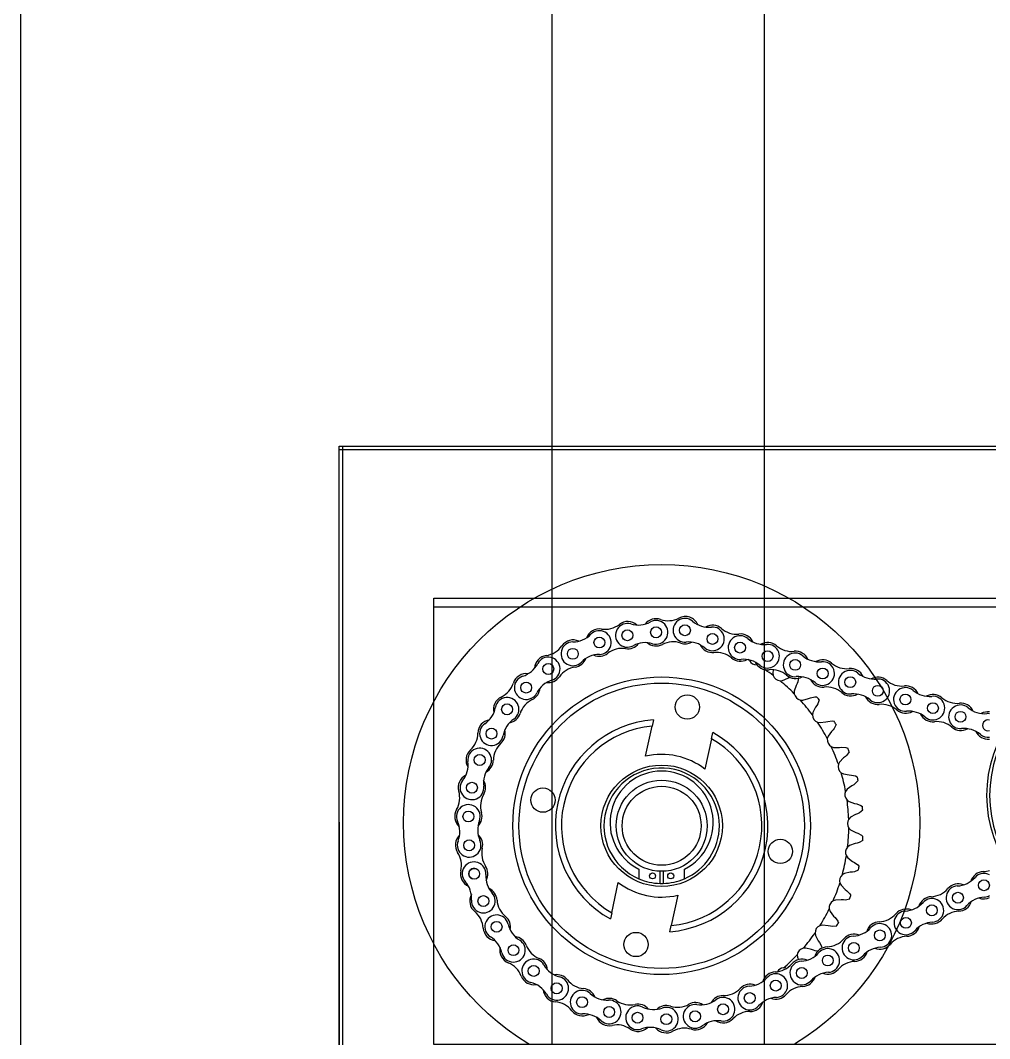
# Model space of a CAD drawing. Header units: millimetres. Extents: x 4754612 to 5801174, y 2368242 to 2777223.
# Drawn here: x 4993940.8 to 4994168.8, y 2446454.1 to 2446693.6 of the extents above; entities that cross this region are included whole.
import ezdxf

# ---------------------------------------------------------------- set-up
doc = ezdxf.new("R2010")
doc.units = ezdxf.units.MM
doc.header["$LTSCALE"] = 1000
for name, color, linetype in [('(주)하나기공-LEADER', 7, 'Continuous'), ('A-ELE-8', 8, 'Continuous'), ('그라스울판넬', 7, 'Continuous')]:
    doc.layers.add(name, color=color, linetype=linetype)

msp = doc.modelspace()

# ---------------------------------------------------------------- linework, layer by layer
at = {"layer": '(주)하나기공-LEADER', "color": 4}
for p, q in [((4994015.782, 2446343.44), (4994015.782, 2446593.44)), ((4994140.782, 2446592.583), (4994015.782, 2446592.583)), ((4994016.639, 2446344.297), (4994016.639, 2446593.44)), ((4994015.782, 2446505.011), (4994015.782, 2446343.44))]:
    msp.add_line(p, q, dxfattribs=at)
at = {"layer": '(주)하나기공-LEADER', "color": 8, "linetype": 'ByBlock', "lineweight": -2}
for p, q in [((4994230.925, 2446555.583), (4994038.068, 2446555.583)), ((4994117.891, 2446540.749), (4994117.782, 2446540.118)), ((4994117.782, 2446540.118), (4994117.865, 2446539.525)), ((4994119.504, 2446538.249), (4994120.099, 2446538.314)), ((4994120.099, 2446538.314), (4994121.351, 2446538.871)), ((4994121.351, 2446538.871), (4994121.793, 2446539.151)), ((4994123.283, 2446537.12), (4994122.851, 2446535.82)), ((4994123.518, 2446537.587), (4994123.283, 2446537.12)), ((4994122.851, 2446535.82), (4994122.844, 2446535.221)), ((4994124.274, 2446533.716), (4994124.872, 2446533.691)), ((4994124.872, 2446533.691), (4994126.193, 2446534.055)), ((4994126.193, 2446534.055), (4994126.672, 2446534.266)), ((4994128.145, 2446532.463), (4994127.843, 2446532.036)), ((4994127.221, 2446530.814), (4994127.126, 2446530.223)), ((4994127.843, 2446532.036), (4994127.221, 2446530.814)), ((4994087.866, 2446520.51), (4994089.402, 2446527.619)), ((4994089.717, 2446529.08), (4994089.402, 2446527.619)), ((4994128.315, 2446528.521), (4994128.903, 2446528.408)), ((4994128.903, 2446528.408), (4994130.264, 2446528.572)), ((4994130.264, 2446528.572), (4994130.768, 2446528.709)), ((4994103.365, 2446524.602), (4994103.681, 2446526.063)), ((4994130.797, 2446525.213), (4994130.615, 2446524.643)), ((4994131.594, 2446526.329), (4994130.797, 2446525.213)), ((4994131.956, 2446526.706), (4994131.594, 2446526.329)), ((4994103.365, 2446524.602), (4994101.829, 2446517.493)), ((4994131.538, 2446522.783), (4994132.102, 2446522.583)), ((4994132.102, 2446522.583), (4994133.472, 2446522.542)), ((4994133.472, 2446522.542), (4994133.991, 2446522.602)), ((4994134.452, 2446520.126), (4994133.499, 2446519.142)), ((4994134.867, 2446520.445), (4994134.452, 2446520.126)), ((4994133.499, 2446519.142), (4994133.233, 2446518.605)), ((4994133.868, 2446516.628), (4994134.397, 2446516.347)), ((4994134.397, 2446516.347), (4994135.745, 2446516.102)), ((4994135.745, 2446516.102), (4994136.268, 2446516.084)), ((4994136.355, 2446513.567), (4994135.265, 2446512.736)), ((4994136.812, 2446513.82), (4994136.355, 2446513.567)), ((4994135.265, 2446512.736), (4994134.923, 2446512.245)), ((4994135.256, 2446510.195), (4994135.736, 2446509.838)), ((4994135.736, 2446509.838), (4994137.033, 2446509.395)), ((4994137.033, 2446509.395), (4994137.547, 2446509.299)), ((4994136.057, 2446506.138), (4994135.645, 2446505.703)), ((4994137.258, 2446506.797), (4994136.057, 2446506.138)), ((4994137.748, 2446506.98), (4994137.258, 2446506.797)), ((4994135.669, 2446503.627), (4994136.091, 2446503.202)), ((4994136.091, 2446503.202), (4994137.307, 2446502.571)), ((4994137.307, 2446502.571), (4994137.801, 2446502.4)), ((4994135.856, 2446499.495), (4994135.384, 2446499.127)), ((4994137.142, 2446499.968), (4994135.856, 2446499.495)), ((4994137.654, 2446500.076), (4994137.142, 2446499.968)), ((4994135.099, 2446497.071), (4994135.453, 2446496.588)), ((4994135.453, 2446496.588), (4994136.561, 2446495.782)), ((4994086.282, 2446493.971), (4994086.282, 2446491.685)), ((4994096.996, 2446491.685), (4994096.996, 2446493.971)), ((4994136.561, 2446495.782), (4994137.024, 2446495.539)), ((4994091.282, 2446490.587), (4994091.282, 2446493.446)), ((4994091.996, 2446493.446), (4994091.996, 2446490.587)), ((4994134.668, 2446492.957), (4994134.147, 2446492.663)), ((4994136.01, 2446493.233), (4994134.668, 2446492.957)), ((4994136.533, 2446493.263), (4994136.01, 2446493.233)), ((4994079.914, 2446483.706), (4994081.45, 2446490.815)), ((4994133.558, 2446490.672), (4994133.835, 2446490.142)), ((4994133.835, 2446490.142), (4994134.812, 2446489.18)), ((4994134.812, 2446489.18), (4994135.233, 2446488.871)), ((4994095.413, 2446487.798), (4994093.877, 2446480.689)), ((4994132.519, 2446486.669), (4994131.959, 2446486.456)), ((4994133.887, 2446486.742), (4994132.519, 2446486.669)), ((4994134.408, 2446486.694), (4994133.887, 2446486.742)), ((4994131.08, 2446484.575), (4994131.276, 2446484.009)), ((4994079.914, 2446483.706), (4994079.598, 2446482.245)), ((4994131.276, 2446484.009), (4994132.098, 2446482.913)), ((4994132.098, 2446482.913), (4994132.469, 2446482.544)), ((4994093.561, 2446479.228), (4994093.877, 2446480.689)), ((4994129.456, 2446480.772), (4994128.871, 2446480.645)), ((4994130.82, 2446480.64), (4994129.456, 2446480.772)), ((4994131.328, 2446480.515), (4994130.82, 2446480.64)), ((4994127.721, 2446478.916), (4994127.831, 2446478.327)), ((4994127.831, 2446478.327), (4994128.48, 2446477.12)), ((4994128.48, 2446477.12), (4994128.792, 2446476.701)), ((4994126.878, 2446475.063), (4994125.549, 2446475.397)), ((4994127.361, 2446474.863), (4994126.878, 2446475.063)), ((4994123.557, 2446473.82), (4994123.577, 2446473.221)), ((4994123.577, 2446473.221), (4994123.803, 2446472.592))]:
    msp.add_line(p, q, dxfattribs=at)
at = {"layer": '(주)하나기공-LEADER', "color": 4}
msp.add_lwpolyline([(4994314.925, 2446592.583), (4994015.782, 2446592.583), (4994015.782, 2446593.44), (4994015.782, 2446593.44), (4994314.925, 2446593.44)], dxfattribs=at)
at = {"layer": '(주)하나기공-LEADER', "color": 8, "linetype": 'ByBlock', "lineweight": -2}
msp.add_lwpolyline([(4994230.925, 2446452.726), (4994038.068, 2446452.726), (4994038.068, 2446555.583), (4994038.068, 2446557.726), (4994230.925, 2446557.726), (4994230.925, 2446555.583)], close=True, dxfattribs=at)
for points in [[(4994123.832, 2446538.993), (4994123.687, 2446537.997), (4994123.518, 2446537.587)], [(4994126.672, 2446534.266), (4994127.645, 2446534.508), (4994128.091, 2446534.507)], [(4994128.664, 2446533.805), (4994128.373, 2446532.843), (4994128.145, 2446532.463)], [(4994130.768, 2446528.709), (4994131.767, 2446528.803), (4994132.208, 2446528.735)], [(4994132.67, 2446527.956), (4994132.238, 2446527.047), (4994131.956, 2446526.706)], [(4994133.991, 2446522.602), (4994134.993, 2446522.547), (4994135.419, 2446522.414)], [(4994135.759, 2446521.575), (4994135.197, 2446520.741), (4994134.867, 2446520.445)], [(4994136.268, 2446516.084), (4994137.25, 2446515.88), (4994137.651, 2446515.685)], [(4994137.863, 2446514.804), (4994137.182, 2446514.064), (4994136.812, 2446513.82)], [(4994137.547, 2446509.299), (4994138.488, 2446508.951), (4994138.856, 2446508.699)], [(4994138.934, 2446507.796), (4994138.151, 2446507.165), (4994137.748, 2446506.98)], [(4994137.801, 2446502.4), (4994138.68, 2446501.915), (4994139.006, 2446501.611)], [(4994138.949, 2446500.707), (4994138.08, 2446500.199), (4994137.654, 2446500.076)], [(4994137.024, 2446495.539), (4994137.82, 2446494.929), (4994138.098, 2446494.58)], [(4994137.906, 2446493.694), (4994136.972, 2446493.322), (4994136.533, 2446493.263)], [(4994135.831, 2446486.915), (4994134.851, 2446486.686), (4994134.408, 2446486.694)], [(4994135.233, 2446488.871), (4994135.93, 2446488.149), (4994136.152, 2446487.762)], [(4994132.469, 2446482.544), (4994133.05, 2446481.727), (4994133.212, 2446481.311)], [(4994132.768, 2446480.521), (4994131.765, 2446480.441), (4994131.328, 2446480.515)], [(4994125.549, 2446475.397), (4994125.069, 2446475.382), (4994124.951, 2446475.358)], [(4994128.409, 2446474.682), (4994127.782, 2446474.725), (4994127.361, 2446474.863)], [(4994128.792, 2446476.701), (4994129.245, 2446475.806), (4994129.343, 2446475.37)], [(4994120.884, 2446470.664), (4994120.706, 2446470.7), (4994120.288, 2446470.715)]]:
    msp.add_lwpolyline(points, dxfattribs=at)
for centre, radius in [((4994091.639, 2446504.868), 60.714), ((4994097.118, 2446550.143), 1.282), ((4994083.582, 2446548.953), 1.282), ((4994090.332, 2446549.653), 1.282), ((4994103.592, 2446548.11), 1.282), ((4994076.995, 2446547.252), 1.282), ((4994110.083, 2446546.071), 1.282), ((4994070.751, 2446544.596), 1.282), ((4994116.557, 2446544.038), 1.282), ((4994064.956, 2446541.03), 1.282), ((4994123.048, 2446542), 1.282), ((4994129.522, 2446539.967), 1.282), ((4994091.639, 2446504.154), 35), ((4994091.639, 2446504.154), 33.571), ((4994059.77, 2446536.654), 1.282), ((4994136.013, 2446537.928), 1.282), ((4994142.487, 2446535.895), 1.282), ((4994097.673, 2446532.081), 2.857), ((4994148.978, 2446533.856), 1.282), ((4994055.282, 2446531.54), 1.282), ((4994155.452, 2446531.823), 1.282), ((4994161.943, 2446529.785), 1.282), ((4994051.615, 2446525.831), 1.282), ((4994048.831, 2446519.623), 1.282), ((4994091.639, 2446504.154), 14.286), ((4994047.007, 2446513.087), 1.282), ((4994063.712, 2446510.188), 2.857), ((4994091.639, 2446504.154), 10.714), ((4994091.639, 2446504.154), 9.286), ((4994046.174, 2446506.335), 1.282), ((4994119.566, 2446498.12), 2.857), ((4994046.355, 2446499.552), 1.282), ((4994047.547, 2446492.853), 1.282), ((4994089.496, 2446492.368), 0.714), ((4994093.782, 2446492.368), 0.714), ((4994167.45, 2446490.159), 1.282), ((4994049.71, 2446486.439), 1.282), ((4994161.337, 2446487.213), 1.282), ((4994155.208, 2446484.26), 1.282), ((4994149.095, 2446481.314), 1.282), ((4994052.819, 2446480.388), 1.282), ((4994142.966, 2446478.361), 1.282), ((4994085.605, 2446476.227), 2.857), ((4994056.784, 2446474.881), 1.282), ((4994136.853, 2446475.415), 1.282), ((4994130.724, 2446472.462), 1.282), ((4994061.537, 2446470.012), 1.282), ((4994124.611, 2446469.516), 1.282), ((4994118.482, 2446466.562), 1.282), ((4994066.947, 2446465.916), 1.282), ((4994072.922, 2446462.663), 1.282), ((4994112.363, 2446463.628), 1.282), ((4994079.298, 2446460.342), 1.282), ((4994085.967, 2446458.992), 1.282), ((4994099.514, 2446459.323), 1.282), ((4994106.091, 2446460.992), 1.282), ((4994092.744, 2446458.65), 1.282)]:
    msp.add_circle(centre, radius, dxfattribs=at)
for centre, radius, start, end in [((4994078.311, 2446555.868), 5.502, 261.31707, 307.88435), ((4994083.582, 2446548.953), 2.786, 73.17976, 298.66144), ((4994083.663, 2446548.989), 3.214, 47.82673, 127.88435), ((4994086.122, 2446557.354), 5.991, 253.17975, 298.66144), ((4994090.332, 2446549.653), 3.214, 70.96624, 142.84461), ((4994090.332, 2446549.653), 2.786, 253.17976, 118.66143), ((4994093.174, 2446557.892), 5.502, 250.96624, 297.53351), ((4994097.118, 2446550.143), 2.786, 49.82447, 275.30615), ((4994097.204, 2446550.163), 3.214, 24.00427, 117.53351), ((4994102.78, 2446556.849), 5.991, 229.82446, 275.30615), ((4994103.592, 2446548.11), 3.214, 49.40097, 119.48932), ((4994070.705, 2446553.372), 5.991, 270.30138, 315.78306), ((4994076.995, 2446547.252), 3.214, 81.31707, 159.96623), ((4994076.995, 2446547.252), 2.786, 270.30138, 135.78305), ((4994103.592, 2446548.11), 2.786, 229.82447, 95.30614), ((4994109.264, 2446554.728), 5.502, 229.40097, 275.96825), ((4994110.083, 2446546.071), 2.786, 49.82447, 275.30615), ((4994110.17, 2446546.059), 3.214, 24.81499, 95.96825), ((4994063.677, 2446549.652), 5.502, 278.43869, 325.00597), ((4994070.751, 2446544.596), 2.786, 90.30138, 315.78306), ((4994070.817, 2446544.653), 3.214, 64.94835, 145.00597), ((4994083.663, 2446548.989), 3.214, 261.23852, 322.47151), ((4994087.792, 2446541.251), 5.991, 73.17975, 118.66144), ((4994090.332, 2446549.653), 3.214, 228.99659, 297.61206), ((4994094.359, 2446541.954), 5.474, 70.88769, 117.61206), ((4994097.204, 2446550.163), 3.214, 250.88769, 298.54182), ((4994097.93, 2446541.404), 5.991, 49.82447, 95.30615), ((4994103.592, 2446548.11), 3.214, 205.6413, 276.0468), ((4994115.745, 2446552.778), 5.991, 229.82446, 275.30615), ((4994116.557, 2446544.038), 2.786, 229.82447, 95.30614), ((4994116.557, 2446544.038), 3.214, 49.40097, 119.48932), ((4994122.229, 2446550.656), 5.502, 229.40097, 275.96825), ((4994064.956, 2446541.03), 3.214, 98.43869, 177.08785), ((4994077.041, 2446538.475), 5.991, 90.30138, 135.78306), ((4994076.995, 2446547.252), 3.214, 246.11821, 307.9629), ((4994082.34, 2446540.402), 5.474, 81.23852, 127.9629), ((4994104.507, 2446539.47), 5.474, 49.32242, 96.0468), ((4994123.048, 2446542), 2.786, 49.82447, 275.30615), ((4994123.135, 2446541.987), 3.214, 24.81499, 95.96825), ((4994128.71, 2446548.706), 5.991, 229.82446, 275.30615), ((4994057.142, 2446545.028), 5.991, 287.423, 332.90468), ((4994064.956, 2446541.03), 2.786, 287.423, 152.90468), ((4994070.817, 2446544.653), 3.214, 278.36014, 339.59313), ((4994110.17, 2446546.059), 3.214, 229.32242, 299.50049), ((4994110.895, 2446537.332), 5.991, 49.82447, 95.30615), ((4994091.639, 2446504.154), 44.033, 62.01601, 62.55931), ((4994113.941, 2446543.838), 1.824, 205.98142, 273.66564), ((4994116.557, 2446544.038), 3.214, 205.6413, 276.0468), ((4994129.522, 2446539.967), 2.786, 229.82447, 95.30614), ((4994129.522, 2446539.967), 3.214, 49.40097, 119.48932), ((4994135.194, 2446546.584), 5.502, 229.40097, 275.96825), ((4994059.817, 2446536.728), 3.214, 82.06997, 162.12759), ((4994059.77, 2446536.654), 2.786, 107.423, 332.90468), ((4994072.08, 2446536.057), 5.474, 98.36014, 145.08452), ((4994091.639, 2446504.154), 44.033, 53.44458, 56.53543), ((4994117.472, 2446535.398), 5.474, 49.32242, 96.0468), ((4994119.606, 2446540.071), 1.824, 197.40999, 266.77716), ((4994123.135, 2446541.987), 3.214, 229.32242, 299.50049), ((4994123.86, 2446533.26), 5.991, 49.82447, 95.30615), ((4994136.013, 2446537.928), 2.786, 49.82447, 275.30615), ((4994136.1, 2446537.916), 3.214, 24.81499, 95.96825), ((4994141.675, 2446544.634), 5.991, 229.82446, 275.30615), ((4994051.522, 2446539.403), 5.502, 295.56032, 342.12759), ((4994067.584, 2446532.656), 5.991, 107.423, 152.90468), ((4994064.956, 2446541.03), 3.214, 263.23983, 325.08452), ((4994091.639, 2446504.154), 44.033, 44.87316, 50.74257), ((4994129.522, 2446539.967), 3.214, 205.6413, 276.0468), ((4994142.487, 2446535.895), 2.786, 229.82447, 95.30614), ((4994142.487, 2446535.895), 3.214, 49.40097, 119.48932), ((4994148.159, 2446542.513), 5.502, 229.40097, 275.96825), ((4994149.065, 2446533.844), 3.214, 24.81499, 95.96825), ((4994059.817, 2446536.728), 3.214, 295.48177, 356.71476), ((4994124.647, 2446535.501), 1.824, 188.83856, 258.20573), ((4994091.639, 2446504.154), 47.435, 38.68928, 39.78359), ((4994130.437, 2446531.327), 5.474, 49.32242, 96.0468), ((4994136.1, 2446537.916), 3.214, 229.32242, 299.50049), ((4994136.825, 2446529.189), 5.991, 49.82447, 95.30615), ((4994142.487, 2446535.895), 3.214, 205.6413, 276.0468), ((4994148.978, 2446533.856), 2.786, 49.82447, 275.30615), ((4994154.64, 2446540.563), 5.991, 229.82446, 275.30615), ((4994155.452, 2446531.823), 2.786, 229.82447, 95.30614), ((4994155.452, 2446531.823), 3.214, 49.40097, 119.48932), ((4994055.282, 2446531.54), 3.214, 115.56032, 194.20947), ((4994055.282, 2446531.54), 2.786, 304.54462, 170.0263), ((4994063.555, 2446528.885), 5.474, 115.48177, 162.20614), ((4994091.639, 2446504.154), 44.033, 36.30173, 42.17114), ((4994143.402, 2446527.255), 5.474, 49.32242, 96.0468), ((4994161.124, 2446538.441), 5.502, 229.40097, 275.96825), ((4994161.943, 2446529.785), 2.786, 49.82447, 275.30615), ((4994162.03, 2446529.773), 3.214, 24.81499, 95.96825), ((4994046.638, 2446533.061), 5.991, 304.54462, 350.0263), ((4994055.282, 2446531.54), 3.214, 280.36145, 342.20614), ((4994128.95, 2446530.232), 1.824, 180.26714, 249.6343), ((4994149.065, 2446533.844), 3.214, 229.32242, 299.50049), ((4994149.789, 2446525.117), 5.991, 49.82447, 95.30615), ((4994155.452, 2446531.823), 3.214, 205.6413, 276.0468), ((4994167.605, 2446536.491), 5.991, 229.82446, 275.30615), ((4994168.417, 2446527.752), 3.214, 83.21375, 119.48932), ((4994198.082, 2446511.297), 30, 141.83714, 218.16286), ((4994168.417, 2446527.752), 2.786, 82.16359, 95.30614), ((4994198.082, 2446511.297), 29.286, 141.14106, 218.85894), ((4994051.637, 2446525.916), 3.214, 99.19159, 179.24921), ((4994051.615, 2446525.831), 2.786, 124.54462, 350.02631), ((4994060.259, 2446524.311), 5.991, 124.54462, 170.0263), ((4994091.639, 2446504.154), 25, 94.40941, 241.20631), ((4994091.639, 2446504.154), 23.571, 95.44756, 240.16816), ((4994091.639, 2446504.154), 44.033, 27.7303, 33.59971), ((4994091.639, 2446504.154), 47.435, 30.11785, 31.21216), ((4994156.367, 2446523.183), 5.474, 49.32242, 96.0468), ((4994162.03, 2446529.773), 3.214, 229.32242, 299.50049), ((4994168.417, 2446527.752), 1.282, 72.76826, 287.23174), ((4994042.922, 2446526.031), 5.502, 312.68194, 359.24921), ((4994051.637, 2446525.916), 3.214, 312.60339, 13.83638), ((4994091.639, 2446504.154), 25, 274.40941, 61.20631), ((4994162.754, 2446521.046), 5.991, 49.82447, 95.30615), ((4994168.417, 2446527.752), 3.214, 205.6413, 276.0468), ((4994168.417, 2446527.752), 2.786, 229.82447, 277.83641), ((4994057.519, 2446519.521), 5.474, 132.60339, 179.32776), ((4994091.639, 2446504.154), 23.571, 275.44756, 60.16816), ((4994132.42, 2446524.38), 1.824, 171.69571, 241.06288), ((4994091.639, 2446504.154), 44.033, 19.15887, 25.02828), ((4994048.831, 2446519.623), 3.214, 132.68194, 211.33109), ((4994048.831, 2446519.623), 2.786, 321.66624, 187.14792), ((4994091.639, 2446504.154), 16.786, 52.62353, 102.9922), ((4994091.639, 2446504.154), 47.435, 21.54643, 22.64073), ((4994040.122, 2446518.531), 5.991, 321.66624, 7.14793), ((4994055.716, 2446514.179), 5.991, 141.66624, 187.14792), ((4994048.831, 2446519.623), 3.214, 297.48307, 359.32776), ((4994091.639, 2446504.154), 13.571, 0, 246.75044), ((4994134.979, 2446518.076), 1.824, 163.12428, 232.49145), ((4994047.003, 2446513.175), 3.214, 116.31321, 196.37084), ((4994091.639, 2446504.868), 12.143, 296.17897, 243.82103), ((4994091.639, 2446504.154), 44.033, 10.58744, 16.45686), ((4994091.639, 2446504.154), 47.435, 12.975, 14.0693), ((4994047.007, 2446513.087), 2.786, 141.66625, 7.14793), ((4994047.003, 2446513.175), 3.214, 329.72501, 30.958), ((4994038.641, 2446510.719), 5.502, 329.80356, 16.37084), ((4994054.507, 2446508.795), 5.474, 149.72501, 196.44939), ((4994136.57, 2446511.461), 1.824, 154.55285, 223.92002), ((4994046.174, 2446506.335), 2.786, 338.78787, 204.26954), ((4994091.639, 2446504.154), 44.033, 2.01601, 7.88543), ((4994091.639, 2446504.154), 47.435, 4.40357, 5.49787), ((4994046.174, 2446506.335), 3.214, 149.80356, 228.45272), ((4994046.174, 2446506.335), 3.214, 314.60469, 16.44939), ((4994038.173, 2446502.727), 5.991, 338.78786, 24.26955), ((4994054.356, 2446503.159), 5.991, 158.78786, 204.26954), ((4994091.639, 2446504.154), 13.571, 293.24956, 0), ((4994137.157, 2446504.682), 1.824, 145.98142, 215.34859), ((4994091.639, 2446504.154), 44.033, 353.44458, 359.314), ((4994046.326, 2446499.635), 3.214, 133.43484, 213.49246), ((4994046.326, 2446499.635), 3.214, 346.84663, 48.07962), ((4994091.639, 2446504.154), 47.435, 355.83214, 356.92644), ((4994046.355, 2446499.552), 2.786, 158.78787, 24.26955), ((4994054.786, 2446497.658), 5.474, 166.84663, 213.57101), ((4994136.728, 2446497.892), 1.824, 137.40999, 206.77716), ((4994039.057, 2446494.825), 5.502, 346.92518, 33.49246), ((4994091.639, 2446504.154), 44.033, 344.87316, 350.74257), ((4994047.522, 2446492.863), 2.786, 356.07016, 221.55184), ((4994047.522, 2446492.863), 1.282, 68.27074, 249.45061), ((4994047.547, 2446492.853), 3.214, 331.2169, 33.57101), ((4994091.639, 2446504.154), 47.435, 347.26071, 348.35502), ((4994047.547, 2446492.853), 3.214, 166.92518, 245.22778), ((4994056.279, 2446492.261), 5.991, 176.07016, 221.55184), ((4994091.639, 2446504.154), 13.571, 246.75044, 268.49204), ((4994091.639, 2446504.154), 13.571, 271.50796, 293.24956), ((4994135.291, 2446491.242), 1.824, 128.83856, 198.20573), ((4994160.879, 2446495.978), 5.991, 272.98771, 318.46939), ((4994167.45, 2446490.159), 3.214, 92.56421, 162.65256), ((4994167.45, 2446490.159), 2.786, 61.09113, 138.46938), ((4994167.06, 2446498.866), 5.502, 272.56421, 288.40028), ((4994040.954, 2446487.041), 5.991, 356.07016, 41.55184), ((4994049.71, 2446486.439), 3.214, 4.02544, 65.73501), ((4994091.639, 2446504.154), 16.786, 232.62353, 282.9922), ((4994091.639, 2446504.154), 13.571, 268.49204, 271.50796), ((4994091.639, 2446504.154), 44.033, 336.30173, 342.17114), ((4994154.818, 2446492.967), 5.502, 272.56421, 319.13149), ((4994161.337, 2446487.213), 2.786, 92.98771, 318.46939), ((4994161.409, 2446487.264), 3.214, 67.97823, 139.13149), ((4994049.71, 2446486.439), 3.214, 151.88699, 230.67126), ((4994049.71, 2446486.439), 2.786, 176.07016, 41.55183), ((4994058.405, 2446487.051), 5.502, 184.02544, 230.59271), ((4994091.639, 2446504.154), 47.435, 338.68928, 339.78359), ((4994155.208, 2446484.26), 3.214, 92.56421, 162.65256), ((4994155.208, 2446484.26), 2.786, 272.98771, 138.46938), ((4994167.907, 2446481.394), 5.991, 92.98771, 138.46939), ((4994167.45, 2446490.159), 3.214, 248.80454, 294.76909), ((4994167.45, 2446490.159), 2.786, 272.98771, 298.90887), ((4994091.639, 2446504.154), 44.033, 327.7303, 333.59971), ((4994132.879, 2446484.881), 1.824, 120.26714, 189.6343), ((4994149.167, 2446481.365), 3.214, 67.97823, 139.13149), ((4994148.637, 2446490.079), 5.991, 272.98771, 318.46939), ((4994161.409, 2446487.264), 3.214, 272.48566, 342.66374), ((4994044.204, 2446479.719), 5.474, 3.94689, 50.67126), ((4994052.819, 2446480.388), 2.786, 13.00975, 238.49143), ((4994052.872, 2446480.317), 3.214, 348.36465, 50.59271), ((4994142.576, 2446487.068), 5.502, 272.56421, 319.13149), ((4994149.095, 2446481.314), 2.786, 92.98771, 318.46939), ((4994155.208, 2446484.26), 3.214, 248.80454, 319.21004), ((4994161.786, 2446478.584), 5.474, 92.48566, 139.21004), ((4994052.872, 2446480.317), 3.214, 183.94689, 263.06552), ((4994061.371, 2446482.364), 5.991, 193.00974, 238.49143), ((4994129.546, 2446478.95), 1.824, 111.69571, 181.06288), ((4994091.639, 2446504.154), 47.435, 330.11785, 331.21216), ((4994136.395, 2446484.18), 5.991, 272.98771, 318.46939), ((4994142.966, 2446478.361), 3.214, 92.56421, 162.65256), ((4994142.966, 2446478.361), 2.786, 272.98771, 138.46938), ((4994149.167, 2446481.365), 3.214, 272.48566, 342.66374), ((4994155.665, 2446475.495), 5.991, 92.98771, 138.46939), ((4994048.232, 2446472.905), 5.991, 13.00974, 58.49142), ((4994056.784, 2446474.881), 2.786, 193.00974, 58.49142), ((4994056.784, 2446474.881), 3.214, 21.14706, 82.67459), ((4994091.639, 2446504.154), 44.033, 319.15887, 325.02828), ((4994130.334, 2446481.169), 5.502, 272.56421, 319.13149), ((4994136.853, 2446475.415), 2.786, 92.98771, 318.46939), ((4994136.925, 2446475.466), 3.214, 67.97823, 139.13149), ((4994149.544, 2446472.685), 5.474, 92.48566, 139.21004), ((4994056.784, 2446474.881), 3.214, 168.82657, 247.79289), ((4994064.913, 2446478.025), 5.502, 201.14706, 247.71434), ((4994125.366, 2446473.581), 1.824, 103.12428, 172.49145), ((4994130.724, 2446472.462), 3.214, 92.56421, 162.65256), ((4994130.724, 2446472.462), 2.786, 272.98771, 138.46938), ((4994143.423, 2446469.596), 5.991, 92.98771, 138.46939), ((4994142.966, 2446478.361), 3.214, 248.80454, 319.21004), ((4994061.537, 2446470.012), 2.786, 30.13137, 255.61305), ((4994061.608, 2446469.96), 3.214, 5.48628, 67.71434), ((4994091.639, 2446504.154), 44.033, 310.58744, 316.45686), ((4994124.611, 2446469.516), 2.786, 92.98771, 318.46939), ((4994124.683, 2446469.566), 3.214, 67.97823, 139.13149), ((4994124.153, 2446478.281), 5.991, 272.98771, 318.46939), ((4994137.302, 2446466.786), 5.474, 92.48566, 139.21004), ((4994136.925, 2446475.466), 3.214, 272.48566, 342.66374), ((4994053.5, 2446466.837), 5.474, 21.06851, 67.79289), ((4994069.128, 2446474.418), 5.991, 210.13136, 255.61305), ((4994118.092, 2446475.269), 5.502, 272.56421, 319.13149), ((4994120.432, 2446468.896), 1.824, 94.55285, 149.51461), ((4994130.724, 2446472.462), 3.214, 248.80454, 319.21004), ((4994061.608, 2446469.96), 3.214, 201.06851, 280.18714), ((4994066.947, 2446465.916), 2.786, 210.13137, 75.61304), ((4994066.947, 2446465.916), 3.214, 38.26868, 99.79622), ((4994073.79, 2446471.315), 5.502, 218.26868, 264.83596), ((4994111.922, 2446472.394), 5.991, 272.88018, 318.36186), ((4994118.482, 2446466.562), 3.214, 92.56421, 162.54503), ((4994118.482, 2446466.562), 2.786, 272.88018, 138.36185), ((4994124.683, 2446469.566), 3.214, 272.48566, 342.66374), ((4994131.181, 2446463.696), 5.991, 92.98771, 138.46939), ((4994059.356, 2446461.511), 5.991, 30.13136, 75.61304), ((4994066.947, 2446465.916), 3.214, 185.9482, 264.91451), ((4994072.922, 2446462.663), 2.786, 47.25299, 272.73467), ((4994073.005, 2446462.634), 3.214, 22.6079, 84.83596), ((4994106.147, 2446469.708), 5.502, 269.63355, 316.20082), ((4994112.363, 2446463.628), 2.786, 92.88018, 318.36186), ((4994112.438, 2446463.675), 3.214, 67.98891, 136.20082), ((4994125.06, 2446460.886), 5.474, 92.48566, 139.21004), ((4994066.177, 2446457.262), 5.474, 38.19013, 84.91451), ((4994078.879, 2446469.109), 5.991, 227.25299, 272.73467), ((4994079.298, 2446460.342), 2.786, 227.25299, 92.73466), ((4994079.298, 2446460.342), 3.214, 55.3903, 116.91784), ((4994084.249, 2446467.515), 5.502, 235.3903, 281.95758), ((4994100.812, 2446468.003), 5.991, 261.49623, 306.97791), ((4994106.091, 2446460.992), 3.214, 89.63355, 151.16108), ((4994106.091, 2446460.992), 2.786, 261.49623, 126.97791), ((4994112.438, 2446463.675), 3.214, 269.555, 342.68232), ((4994118.923, 2446457.796), 5.991, 92.88018, 138.36186), ((4994118.482, 2446466.562), 3.214, 248.69701, 319.21004), ((4994073.005, 2446462.634), 3.214, 218.19013, 297.30876), ((4994085.967, 2446458.992), 2.786, 64.37461, 289.85629), ((4994086.055, 2446458.988), 3.214, 39.72952, 101.95758), ((4994089.762, 2446466.905), 5.991, 244.37461, 289.85629), ((4994092.744, 2446458.65), 3.214, 72.51192, 134.03946), ((4994092.744, 2446458.65), 2.786, 244.37461, 109.85629), ((4994095.363, 2446466.963), 5.502, 252.51192, 299.0792), ((4994099.514, 2446459.323), 2.786, 81.49623, 306.97791), ((4994099.599, 2446459.346), 3.214, 56.85114, 119.0792), ((4994112.37, 2446454.987), 5.474, 89.555, 136.27937), ((4994073.341, 2446453.896), 5.991, 47.25299, 92.73467), ((4994079.298, 2446460.342), 3.214, 203.06982, 282.03613), ((4994099.599, 2446459.346), 3.214, 252.43337, 331.55201), ((4994104.793, 2446452.311), 5.991, 81.49623, 126.97791), ((4994106.091, 2446460.992), 3.214, 237.31306, 316.27937), ((4994081.11, 2446451.844), 5.474, 55.31175, 102.03613), ((4994086.055, 2446458.988), 3.214, 235.31175, 314.43039), ((4994088.948, 2446450.736), 5.991, 64.37461, 109.85629), ((4994092.744, 2446458.65), 3.214, 220.19144, 299.15775), ((4994096.977, 2446451.063), 5.474, 72.43337, 119.15775)]:
    msp.add_arc(centre, radius, start, end, dxfattribs=at)
at = {"layer": 'A-ELE-8'}
msp.add_line((4994115.782, 2450143.44), (4994115.782, 2441243.44), dxfattribs=at)
at = {"layer": '그라스울판넬'}
for p, q in [((4993940.782, 2450143.44), (4993940.782, 2446243.44)), ((4994065.782, 2450143.44), (4994065.782, 2446243.44))]:
    msp.add_line(p, q, dxfattribs=at)

doc.saveas('drawing.dxf')
